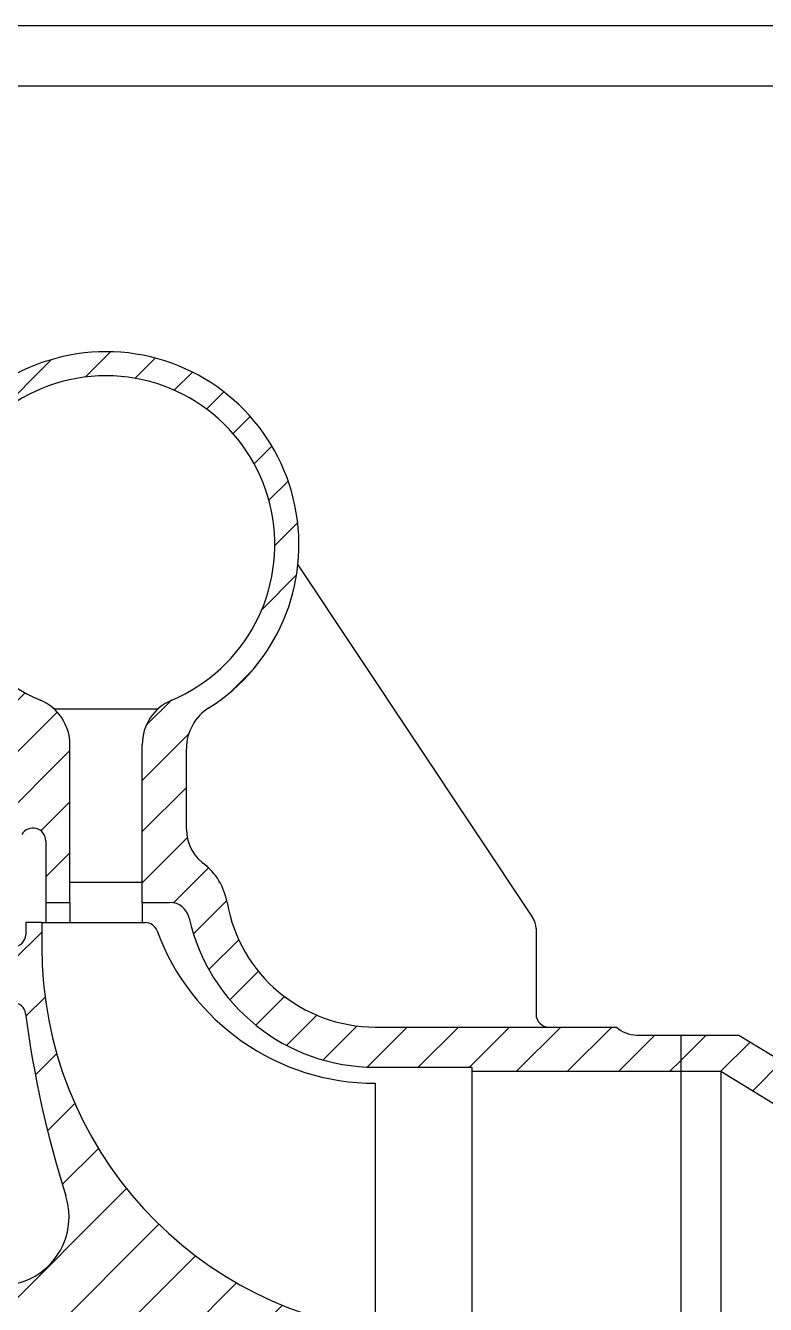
# Model space of a CAD drawing. Extents: x 0 to 841, y 0 to 594.
# Drawn here: x 670.2 to 731.6, y 488 to 594 of the extents above; entities that cross this region are included whole.
import ezdxf

# ---------------------------------------------------------------- set-up
doc = ezdxf.new("R2010")
doc.units = 0
doc.header["$MEASUREMENT"] = 0
doc.linetypes.add('K5LT_BASIC', pattern=[0])
doc.linetypes.add('K5LT_THIN', pattern=[0])
doc.layers.add('LAYER0VIEW0', color=7, linetype='Continuous')
doc.layers.add('LAYER2VIEW0', color=7, linetype='Continuous')
pattern_1 = [(45, (0, 0), (-2.121320343559642, 2.121320343559643), [])]

# ---------------------------------------------------------------- blocks, each defined once
blk = doc.blocks.new('*S175')
at = {"layer": 'LAYER2VIEW0', "color": 7, "linetype": 'K5LT_THIN'}
blk.add_line((0, 594), (840.9999999999999, 594), dxfattribs=at)

msp = doc.modelspace()

# ---------------------------------------------------------------- hatches: boundary and pattern name
at = {"layer": 'LAYER0VIEW0'}
h = msp.add_hatch(dxfattribs=at)
h.set_pattern_fill('МЕТАЛЛ', color=256, style=0, pattern_type=0)
h.set_pattern_definition(pattern_1)
edge = h.paths.add_edge_path()
edge.add_line((665.1616353051585, 532.4191909858534), (667.1616353051585, 532.4191909858534))
edge.add_line((667.1616353051585, 532.4191909858534), (668.7743670791189, 529.6258576143732))
edge.add_line((668.7743670791189, 529.6258576143732), (667.1616353051585, 526.832524242893))
edge.add_line((667.1616353051585, 526.832524242893), (661.9683019580167, 526.832524242893))
edge.add_line((661.9683019580167, 526.832524242893), (661.4283019559304, 526.2925242810398))
edge.add_line((661.4283019559306, 526.29252428104), (654.8949684159678, 526.29252428104))
edge.add_line((654.8949684159678, 526.29252428104), (654.8949684159678, 523.9591909477067))
edge.add_line((654.8949684159678, 523.9591909477066), (655.8949684159678, 523.9591909477066))
edge.add_line((655.8949684159678, 523.9591909477066), (657.2283017493011, 523.9591909477066))
edge.add_line((657.2283017493011, 523.9591909477066), (657.2283017493011, 522.29252428104))
edge.add_line((657.2283017493011, 522.29252428104), (667.2283017493011, 522.29252428104))
edge.add_line((667.2283017493011, 522.29252428104), (669.9045413185976, 526.927907188288))
edge.add_arc((670.8283017493012, 526.3945738549546), 1.066666666666667, 360, 510.0000000000013, ccw=False)
edge.add_line((671.8949684159678, 526.3945738549546), (671.8949684159678, 521.29252428104))
edge.add_line((671.8949684159678, 521.29252428104), (673.8949684159678, 521.29252428104))
edge.add_line((673.8949684159678, 521.29252428104), (673.8949684159678, 534.3760669959296))
edge.add_arc((669.8949684159678, 534.3760669959295), 4, 0, 67.1146195238433)
edge.add_arc((676.8949684159678, 550.9591909477065), 14, 292.8853804761591, 607.1146195238409, ccw=False)
edge.add_arc((683.8949684159678, 534.3760669959295), 4, 112.8853804761567, 180)
edge.add_line((679.8949684159678, 534.3760669959295), (679.8949684159678, 521.2925242810397))
edge.add_line((679.8949684159678, 521.29252428104), (682.1695796400696, 521.29252428104))
edge.add_arc((682.1695796400696, 519.6258576143732), 1.666666666666667, 372.59978239183795, 450, ccw=False)
edge.add_arc((699.2283017493011, 523.438865744454), 15.81300813008071, 192.5997823918379, 270)
edge.add_line((699.2283017493011, 507.6258576143733), (707.2283017493011, 507.6258576143733))
edge.add_line((707.2283017493011, 507.6258576143733), (707.2283017493011, 507.2925242810399))
edge.add_line((707.2283017493011, 507.2925242810399), (724.5616350826346, 507.2925242810399))
edge.add_line((724.5616350826346, 507.2925242810399), (724.5616350826346, 510.2925242810399))
edge.add_line((724.5616350826346, 510.2925242810399), (720.8949684159678, 510.2925242810399))
edge.add_arc((720.8949684159678, 512.7091909477135), 2.416666666673601, 586.3971810274093, 630, ccw=False)
edge.add_line((719.2283017493011, 510.9591909477066), (699.2283017493011, 510.9591909477066))
edge.add_arc((699.2283017493011, 523.438865744454), 12.47967479674738, 549.9033658669691, 630, ccw=False)
edge.add_arc((681.8502111279969, 520.4048514155438), 5.161279729306259, 9.903365866968807, 52.78063325485492)
edge.add_arc((687.1312568051991, 527.3574909659294), 3.569621722564723, 540, 592.780633254858, ccw=False)
edge.add_line((683.5616350826346, 527.3574909659294), (683.5616350826346, 534.0410875604406))
edge.add_arc((687.5616350826346, 534.0410875604405), 4, 482.2309526355042, 540, ccw=False)
edge.add_arc((676.8949684159678, 550.9591909477065), 16, 302.2309526355019, 580.00520088486)
edge.add_arc((662.5965613562829, 538.9591909477065), 2.666666666666667, 270, 400.0052008848588, ccw=False)
edge.add_line((662.5965613562829, 536.2925242810398), (654.8949684159678, 536.2925242810398))
edge.add_line((654.8949684159678, 536.2925242810398), (654.8949684159678, 532.9591909477065))
edge.add_line((654.8949684159678, 532.9591909477065), (661.4283019559306, 532.9591909477065))
edge.add_line((661.4283019559306, 532.9591909477065), (661.9683019580167, 532.4191909858534))
edge.add_line((661.9683019580167, 532.4191909858534), (665.1616353051583, 532.4191909858534))
h = msp.add_hatch(dxfattribs=at)
h.set_pattern_fill('МЕТАЛЛ', color=256, style=0, pattern_type=0)
h.set_pattern_definition([(45, (0, 0), (-2.82842712474619, 2.82842712474619), [])])
edge = h.paths.add_edge_path()
edge.add_line((526.0977101522714, 483.2925242810399), (517.4310434856048, 483.2925242810399))
edge.add_line((517.4310434856048, 483.2925242810399), (516.4310434856048, 483.2925242810399))
edge.add_line((516.4310434856048, 483.2925242810399), (516.4310434856048, 483.6258576143733))
edge.add_line((516.4310434856048, 483.6258576143733), (516.0977101522714, 483.9591909477066))
edge.add_line((516.0977101522714, 483.9591909477066), (483.0977101522714, 483.9591909477066))
edge.add_line((483.0977101522714, 483.9591909477066), (483.0977101522714, 483.0623246399594))
edge.add_line((483.0977101522714, 483.0623246399594), (484.4310434856048, 482.2925242810398))
edge.add_line((484.4310434856048, 482.2925242810399), (491.0977101522714, 482.2925242810399))
edge.add_line((491.0977101522714, 482.2925242810399), (491.0977101522714, 481.9591909477066))
edge.add_line((491.0977101522714, 481.9591909477066), (503.7643768189381, 481.9591909477066))
edge.add_line((503.7643768189381, 481.9591909477066), (503.7643768189381, 479.6258576143733))
edge.add_line((503.7643768189381, 479.6258576143733), (509.7643768189381, 479.6258576143733))
edge.add_line((509.7643768189381, 479.6258576143733), (512.0737778956965, 475.6258576143733))
edge.add_line((512.0737778956965, 475.6258576143733), (509.7643768189381, 471.6258576143733))
edge.add_line((509.7643768189381, 471.6258576143733), (503.7643768189381, 471.6258576143733))
edge.add_line((503.7643768189381, 471.6258576143733), (503.7643768189381, 469.2925242810399))
edge.add_line((503.7643768189381, 469.2925242810399), (491.0977101522714, 469.2925242810399))
edge.add_line((491.0977101522714, 469.2925242810399), (491.0977101522714, 468.9591909477066))
edge.add_line((491.0977101522714, 468.9591909477066), (484.4310434856048, 468.9591909477066))
edge.add_line((484.4310434856048, 468.9591909477066), (483.0977101522714, 468.189390588787))
edge.add_line((483.0977101522714, 468.1893905887871), (483.0977101522714, 467.2925242810399))
edge.add_line((483.0977101522714, 467.2925242810399), (516.0977101522714, 467.2925242810399))
edge.add_line((516.0977101522714, 467.2925242810399), (516.4310434856048, 467.6258576143733))
edge.add_line((516.4310434856048, 467.6258576143733), (516.4310434856048, 467.9591909477066))
edge.add_line((516.4310434856048, 467.9591909477066), (517.4310434856048, 467.9591909477066))
edge.add_line((517.4310434856048, 467.9591909477066), (517.4310434856048, 465.9591909477066))
edge.add_line((517.4310434856048, 465.9591909477066), (517.7643768189381, 465.6258576143733))
edge.add_line((517.7643768189381, 465.6258576143733), (523.0977101522714, 465.6258576143733))
edge.add_line((523.0977101522714, 465.6258576143733), (523.7643768189381, 466.29252428104))
edge.add_line((523.7643768189381, 466.2925242810399), (526.0977101522714, 466.2925242810399))
edge.add_line((526.0977101522714, 466.2925242810399), (526.0977101522714, 465.6258576143733))
edge.add_line((526.0977101522714, 465.6258576143733), (527.0977101522714, 465.6258576143733))
edge.add_line((527.0977101522714, 465.6258576143733), (535.7643768189381, 465.6258576143733))
edge.add_line((535.7643768189381, 465.6258576143733), (536.7643768189381, 465.6258576143733))
edge.add_line((536.7643768189381, 465.6258576143733), (560.7643768189381, 465.6258576143733))
edge.add_line((560.7643768189381, 465.6258576143733), (612.5616350826343, 465.6258576143733))
edge.add_line((612.5616350826346, 465.6258576143733), (627.2283017493011, 465.6258576143733))
edge.add_line((627.2283017493011, 465.6258576143733), (627.2283017493011, 463.9591909477066))
edge.add_line((627.2283017493011, 463.9591909477066), (636.5616350826346, 463.9591909477066))
edge.add_line((636.5616350826346, 463.9591909477066), (637.8949684159678, 463.9591909477066))
edge.add_line((637.8949684159678, 463.9591909477066), (646.5616350826346, 463.9591909477066))
edge.add_arc((646.5616350826346, 462.6258576143733), 1.333333333333333, 360, 450, ccw=False)
edge.add_line((647.8949684159678, 462.6258576143733), (647.8949684159678, 460.9591909477066))
edge.add_line((647.8949684159678, 460.9591909477066), (665.2283017493011, 460.9591909477066))
edge.add_arc((668.1076120941287, 456.0166622120744), 5.720054052575112, 342.4570964103727, 480.2232870814474, ccw=False)
edge.add_arc((756.8600549698186, 427.9600417034263), 87.36146973581641, 162.4570964103733, 172.6314406768663)
edge.add_arc((669.2283017493011, 439.2925242810399), 1, 630, 712.6314406768681, ccw=False)
edge.add_line((669.2283017493011, 438.2925242810399), (669.2283017493011, 433.6258576143733))
edge.add_arc((669.2283017493011, 432.6258576143733), 1, 360, 450, ccw=False)
edge.add_line((670.2283017493011, 432.6258576143733), (670.2283017493011, 431.6258576143733))
edge.add_line((670.2283017493011, 431.6258576143733), (671.5616350826346, 431.6258576143733))
edge.add_line((671.5616350826346, 431.6258576143733), (671.5616350826346, 433.6258576143733))
edge.add_arc((703.6828472038466, 433.6258576143733), 32.1212121212122, 454.97910584399864, 540, ccw=False)
edge.add_line((700.8949684159678, 465.6258576143733), (700.8949684159678, 467.2925242810399))
edge.add_line((700.8949684159678, 467.2925242810399), (699.2283017493011, 467.2925242810399))
edge.add_line((699.2283017493011, 467.2925242810399), (698.2283017493011, 467.2925242810399))
edge.add_line((698.2283017493011, 467.2925242810399), (697.5616350826346, 467.9591909477065))
edge.add_line((697.5616350826346, 467.9591909477066), (697.2283017493011, 467.6258576143732))
edge.add_line((697.2283017493011, 467.6258576143733), (689.8949684159678, 467.6258576143733))
edge.add_line((689.8949684159678, 467.6258576143733), (689.2283017493011, 468.29252428104))
edge.add_line((689.2283017493011, 468.2925242810399), (687.5616350826346, 468.2925242810399))
edge.add_line((687.5616350826346, 468.2925242810399), (687.5616350826346, 467.6258576143733))
edge.add_line((687.5616350826346, 467.6258576143733), (683.5616350826346, 467.6258576143733))
edge.add_line((683.5616350826346, 467.6258576143733), (681.5616350826346, 465.6258576143733))
edge.add_line((681.5616350826346, 465.6258576143733), (654.8949684159678, 465.6258576143733))
edge.add_line((654.8949684159678, 465.6258576143733), (652.2283017493011, 468.29252428104))
edge.add_line((652.2283017493011, 468.2925242810399), (530.3316121263289, 468.2925242810399))
edge.add_line((530.3316121263287, 468.2925242810399), (526.0977101522714, 475.6258576143733))
edge.add_line((526.0977101522714, 475.6258576143733), (530.3316121263287, 482.9591909477066))
edge.add_line((530.3316121263287, 482.9591909477066), (652.2283017493011, 482.9591909477066))
edge.add_line((652.2283017493011, 482.9591909477066), (654.8949684159678, 485.6258576143733))
edge.add_line((654.8949684159678, 485.6258576143733), (681.5616350826346, 485.6258576143733))
edge.add_line((681.5616350826346, 485.6258576143733), (683.5616350826346, 483.6258576143733))
edge.add_line((683.5616350826346, 483.6258576143733), (687.5616350826346, 483.6258576143733))
edge.add_line((687.5616350826346, 483.6258576143733), (687.5616350826346, 482.9591909477066))
edge.add_line((687.5616350826346, 482.9591909477066), (689.2283017493011, 482.9591909477066))
edge.add_line((689.2283017493011, 482.9591909477066), (689.8949684159678, 483.6258576143733))
edge.add_line((689.8949684159678, 483.6258576143733), (697.2283017493011, 483.6258576143733))
edge.add_line((697.2283017493011, 483.6258576143733), (697.5616350826346, 483.2925242810398))
edge.add_line((697.5616350826346, 483.2925242810399), (698.2283017493011, 483.9591909477065))
edge.add_line((698.2283017493011, 483.9591909477066), (699.2283017493011, 483.9591909477066))
edge.add_line((699.2283017493011, 483.9591909477066), (700.8949684159678, 483.9591909477066))
edge.add_line((700.8949684159678, 483.9591909477066), (700.8949684159678, 485.6258576143732))
edge.add_arc((703.6828472038466, 517.6258576143732), 32.1212121212122, 540, 625.0208941560014, ccw=False)
edge.add_line((671.5616350826346, 517.6258576143732), (671.5616350826346, 519.6258576143732))
edge.add_line((671.5616350826346, 519.6258576143732), (670.2283017493011, 519.6258576143732))
edge.add_line((670.2283017493011, 519.6258576143732), (670.2283017493011, 518.6258576143732))
edge.add_arc((669.2283017493011, 518.6258576143732), 1, 270, 360, ccw=False)
edge.add_line((669.2283017493011, 517.6258576143732), (669.2283017493011, 512.9591909477065))
edge.add_arc((669.2283017493011, 511.9591909477066), 1, 367.3685593231277, 450, ccw=False)
edge.add_arc((756.8600549698186, 523.2916735253202), 87.36146973581641, 187.3685593231336, 197.5429035896267)
edge.add_arc((668.1076120941287, 495.2350530166721), 5.720054052575112, 239.77671291855262, 377.5429035896268, ccw=False)
edge.add_line((665.2283017493011, 490.2925242810399), (647.8949684159678, 490.2925242810399))
edge.add_line((647.8949684159678, 490.2925242810399), (647.8949684159678, 488.6258576143733))
edge.add_arc((646.5616350826346, 488.6258576143733), 1.333333333333333, 270, 360, ccw=False)
edge.add_line((646.5616350826346, 487.2925242810399), (637.8949684159678, 487.2925242810399))
edge.add_line((637.8949684159678, 487.2925242810399), (636.5616350826346, 487.2925242810399))
edge.add_line((636.5616350826346, 487.2925242810399), (627.2283017493011, 487.2925242810399))
edge.add_line((627.2283017493011, 487.2925242810399), (627.2283017493011, 485.6258576143733))
edge.add_line((627.2283017493011, 485.6258576143733), (612.5616350826346, 485.6258576143733))
edge.add_line((612.5616350826346, 485.6258576143733), (560.7643768189383, 485.6258576143733))
edge.add_line((560.7643768189381, 485.6258576143733), (536.7643768189381, 485.6258576143733))
edge.add_line((536.7643768189381, 485.6258576143733), (535.7643768189381, 485.6258576143733))
edge.add_line((535.7643768189381, 485.6258576143733), (527.7643768189381, 485.6258576143733))
edge.add_line((527.7643768189381, 485.6258576143733), (527.7643768189381, 483.2925242810399))
edge.add_line((527.7643768189381, 483.2925242810399), (526.0977101522714, 483.2925242810399))
h = msp.add_hatch(dxfattribs=at)
h.set_pattern_fill('МЕТАЛЛ', color=256, style=0, pattern_type=0)
h.set_pattern_definition(pattern_1)
h.paths.add_polyline_path([(737.0146723886129, 505.6258576143733), (729.3783087522494, 510.2925242810399), (724.5616350826346, 510.2925242810399), (724.5616350826346, 507.2925242810399), (727.8949684159678, 507.2925242810399), (733.8949684159678, 503.6258576143733), (739.8949684159678, 503.6258576143733), (739.8949684159678, 505.6258576143733)])

# ---------------------------------------------------------------- linework, layer by layer
at = {"layer": 'LAYER0VIEW0', "color": 5, "linetype": 'K5LT_BASIC'}
for p, q in [((440.5, 589), (836, 589)), ((692.8079260990079, 549.2925242810398), (712.2822381503455, 520.0454636572026)), ((672.5616350826346, 537.3574909659293), (681.2283017493011, 537.3574909659293)), ((673.8949684159678, 521.29252428104), (673.8949684159678, 534.3760669959296)), ((679.8949684159678, 521.29252428104), (679.8949684159678, 534.3760669959296)), ((683.5616350826346, 527.3574909659294), (683.5616350826346, 534.0410875604406)), ((671.8949684159678, 526.3945738549546), (671.8949684159678, 521.29252428104)), ((673.8949684159678, 522.9591909477066), (679.8949684159678, 522.9591909477066)), ((671.8949684159678, 521.29252428104), (673.8949684159678, 521.29252428104)), ((671.8949684159678, 521.29252428104), (671.8949684159678, 519.6258576143733)), ((673.8949684159678, 521.29252428104), (673.8949684159678, 519.6258576143733)), ((679.8949684159678, 521.29252428104), (682.1695796400696, 521.29252428104)), ((679.8949684159678, 521.29252428104), (679.8949684159678, 519.6258576143733)), ((671.5616350826346, 519.6258576143732), (670.2283017493011, 519.6258576143732)), ((670.2283017493011, 519.6258576143732), (670.2283017493011, 518.6258576143732)), ((671.5616350826346, 519.6258576143732), (671.5616350826346, 517.6258576143732)), ((671.5616350826346, 519.6258576143732), (680.134963760475, 519.6258576143732)), ((712.5616350826318, 519.121742670189), (712.5616350826318, 512.0258576143733)), ((699.2283017493011, 510.9591909477066), (713.6283017492984, 510.9591909477066)), ((713.6283017492984, 510.9591909477066), (719.2283017493011, 510.9591909477066)), ((720.8949684159678, 510.2925242810399), (724.5616350826346, 510.2925242810399)), ((724.5616350826346, 510.2925242810399), (724.5616350826346, 475.6258576143733)), ((724.5616350826346, 510.2925242810399), (729.3783087522494, 510.2925242810399)), ((729.3783087522494, 510.2925242810399), (737.0146723886129, 505.6258576143733)), ((699.2283017493011, 507.6258576143733), (707.2283017493011, 507.6258576143733)), ((707.2283017493011, 507.6258576143733), (707.2283017493011, 483.2925242810399)), ((707.2283017493011, 507.2925242810399), (727.8949684159678, 507.2925242810399)), ((727.8949684159678, 507.2925242810399), (727.8949684159678, 475.6258576143733)), ((727.8949684159678, 507.2925242810399), (733.8949684159678, 503.6258576143733)), ((699.2283017493011, 506.2925242810399), (699.2283017493011, 485.8150215214741))]:
    msp.add_line(p, q, dxfattribs=at)
for centre, radius, start, end in [((676.8949684159678, 550.9591909477065), 16, 302.230952635502, 220.0052008848602), ((676.8949684159678, 550.9591909477065), 14, 292.885380476159, 247.114619523841), ((669.8949684159678, 534.3760669959295), 4, 0, 67.114619523843), ((683.8949684159678, 534.3760669959295), 4, 112.885380476157, 180), ((687.5616350826346, 534.0410875604405), 4, 122.2309526355037, 180), ((670.8283017493012, 526.3945738549546), 1.066666666666667, 0, 150.0000000000013), ((687.1312568051991, 527.3574909659294), 3.569621722564723, 180, 238.1600569440477), ((681.8502111279969, 520.4048514155438), 5.161279729306259, 9.903365866968588, 52.78063325485492), ((682.1695796400696, 519.6258576143732), 1.666666666666667, 12.59978239183796, 90), ((699.2283017493011, 523.438865744454), 12.47967479674738, 189.903365866969, 270), ((680.134963760475, 518.5591909477066), 1.066666666666667, 20.14496879056174, 90), ((699.2283017493011, 523.438865744454), 15.81300813008071, 192.599782391838, 270), ((710.8949684159651, 519.121742670189), 1.666666666666667, 0, 33.6578738939002), ((669.2283017493011, 518.6258576143732), 1, 270, 0), ((699.2283017493011, 525.5633576143734), 19.27083333333345, 200.1449687905579, 270), ((703.6828472038466, 517.6258576143732), 32.1212121212122, 180, 265.0208941560014), ((669.2283017493011, 511.9591909477066), 1, 7.368559323130933, 90), ((756.8600549698186, 523.2916735253202), 87.36146973581641, 187.3685593231336, 197.5429035896267), ((713.6283017492984, 512.0258576143733), 1.066666666666667, 180, 270), ((720.8949684159678, 512.7091909477135), 2.416666666673601, 226.3971810274082, 270), ((668.1076120941287, 495.2350530166721), 5.720054052575112, 239.7767129185528, 17.54290358962643)]:
    msp.add_arc(centre, radius, start, end, dxfattribs=at)

# ---------------------------------------------------------------- block references
at = {"layer": 'LAYER2VIEW0'}
msp.add_blockref('*S175', (0, 0), dxfattribs=at)

doc.saveas('drawing.dxf')
